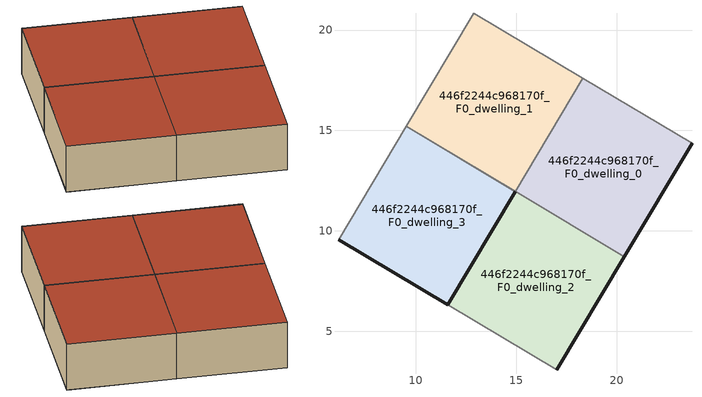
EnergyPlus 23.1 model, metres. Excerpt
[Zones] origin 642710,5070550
446f2244c968170f_F0_dwelling_0
 floor ground (EU_floor_Construction): 20.39,8.72 23.75,14.37 18.32,17.61 14.95,11.96 z0
 wall outside (EU_wall_Construction): 23.75,14.37 20.39,8.72 z0:3
 wall adiabatic (EU_wall_Construction): 18.32,17.61 23.75,14.37 z0:3
 wall to 446f2244c968170f_F0_dwelling_2 (EU_wall_Construction): 20.38,8.72 14.95,11.96 z0:3
 wall to 446f2244c968170f_F0_dwelling_1 (EU_wall_Construction): 14.95,11.96 18.32,17.61 z0:3
 roof outside (EU_roof_Construction): 23.75,14.37 20.39,8.72 14.95,11.96 18.32,17.61 z3
446f2244c968170f_F0_dwelling_1
 floor ground (EU_floor_Construction): 14.95,11.96 18.32,17.61 12.88,20.85 9.52,15.2 z0
 wall adiabatic (EU_wall_Construction): 9.52,15.2 12.88,20.85 18.32,17.61 z0:3
 wall to 446f2244c968170f_F0_dwelling_3 (EU_wall_Construction): 14.95,11.96 9.51,15.2 z0:3
 roof outside (EU_roof_Construction): 18.32,17.61 14.95,11.96 9.52,15.2 12.88,20.85 z3
446f2244c968170f_F0_dwelling_2
 floor ground (EU_floor_Construction): 17.02,3.07 20.39,8.72 14.95,11.96 11.58,6.31 z0
 wall outside (EU_wall_Construction): 20.39,8.72 17.02,3.07 / 11.58,6.31 14.95,11.96 z0:3
 wall adiabatic (EU_wall_Construction): 17.02,3.07 11.58,6.31 z0:3
 roof outside (EU_roof_Construction): 20.39,8.72 17.02,3.07 11.58,6.31 14.95,11.96 z3
446f2244c968170f_F0_dwelling_3
 floor ground (EU_floor_Construction): 11.58,6.31 14.95,11.96 9.52,15.2 6.15,9.55 z0
 wall outside (EU_wall_Construction): 14.95,11.96 11.58,6.31 6.15,9.55 z0:3
 wall adiabatic (EU_wall_Construction): 6.15,9.55 9.52,15.2 z0:3
 roof outside (EU_roof_Construction): 14.95,11.96 11.58,6.31 6.15,9.55 9.52,15.2 z3
[Building]
EU S2 Campaign: North Axis=0; Terrain=City; Solar Distribution=FullExterior
[Site:Location]
Lyon-Bron: Latitude=45.75; Longitude=5; Time Zone=1; Elevation=198
[SizingPeriod:WeatherFileDays]
AnnualSizingPeriod: Begin Month=1; Begin Day of Month=1; End Month=12; End Day of Month=31; Day of Week for Start Day=Monday; Use Weather File Daylight Saving Period=No; Use Weather File Rain and Snow Indicators=No
[MATERIAL]
EU_InternalMass_Material: Roughness=MediumRough; Thickness=0.1; Conductivity=1; Density=1800; Specific Heat=900; Thermal Absorptance=0.9; Solar Absorptance=0.7; Visible Absorptance=0.7
[MATERIAL:NOMASS] Roughness=MediumRough; Thermal Absorptance=0.9; Solar Absorptance=0.7; Visible Absorptance=0.7
Name | Thermal Resistance
EU_wall_NoMass | 0.87146
EU_roof_NoMass | 0.842276
EU_floor_NoMass | 0.496999
[CONSTRUCTION]
EU_wall_Construction: EU_wall_NoMass
EU_roof_Construction: EU_roof_NoMass
EU_floor_Construction: EU_floor_NoMass
EU_InternalMass_Construction: EU_InternalMass_Material
[ZONE] Type=1; Multiplier=1; Ceiling Height=autocalculate; Floor Area=autocalculate; Part of Total Floor Area=Yes
Name | Volume
446f2244c968170f_F0_dwelling_0; 446f2244c968170f_F0_dwelling_1 | 124.846
446f2244c968170f_F0_dwelling_2 | 124.838
446f2244c968170f_F0_dwelling_3 | 124.848
[INTERNALMASS] Construction=EU_InternalMass_Construction; Surface Area=41.6143
Name | Zone or ZoneList
446f2244c968170f_F0_dwelling_0_EU_InternalMass | 446f2244c968170f_F0_dwelling_0
446f2244c968170f_F0_dwelling_1_EU_InternalMass | 446f2244c968170f_F0_dwelling_1
446f2244c968170f_F0_dwelling_2_EU_InternalMass | 446f2244c968170f_F0_dwelling_2
446f2244c968170f_F0_dwelling_3_EU_InternalMass | 446f2244c968170f_F0_dwelling_3
[OTHEREQUIPMENT] Fuel Type=Electricity; Design Level Calculation Method=Watts/Area; Power per Zone Floor Area=1; Fraction Latent=0; Fraction Radiant=0; Fraction Lost=0; Carbon Dioxide Generation Rate=0; EndUse Subcategory=EU_Step8_InternalGains
Name | Zone or ZoneList or Space or SpaceList | Schedule
EU_Step8_InternalGain_446f2244c968170f_F0_dwelling_0_f000 | 446f2244c968170f_F0_dwelling_0 | EU_Step8_GainSchedule_446f2244c968170f_F0_dwelling_0_f000
EU_Step8_InternalGain_446f2244c968170f_F0_dwelling_1_f000 | 446f2244c968170f_F0_dwelling_1 | EU_Step8_GainSchedule_446f2244c968170f_F0_dwelling_1_f000
EU_Step8_InternalGain_446f2244c968170f_F0_dwelling_2_f000 | 446f2244c968170f_F0_dwelling_2 | EU_Step8_GainSchedule_446f2244c968170f_F0_dwelling_2_f000
EU_Step8_InternalGain_446f2244c968170f_F0_dwelling_3_f000 | 446f2244c968170f_F0_dwelling_3 | EU_Step8_GainSchedule_446f2244c968170f_F0_dwelling_3_f000
[ZONEVENTILATION:DESIGNFLOWRATE] Schedule=EU_AlwaysOn; Design Flow Rate Calculation Method=AirChanges/Hour; Air Changes per Hour=0.425; Ventilation Type=Natural; Fan Pressure Rise=0; Fan Total Efficiency=1; Constant Term Coefficient=1; Temperature Term Coefficient=0; Velocity Term Coefficient=0; Velocity Squared Term Coefficient=0; Minimum Indoor Temperature=-100; Maximum Indoor Temperature=100; Delta Temperature=-100; Minimum Outdoor Temperature=-100; Maximum Outdoor Temperature=100; Maximum Wind Speed=40
Name | Zone or ZoneList or Space or SpaceList
EU_ConstantAir_446f2244c968170f_F0_dwelling_0 | 446f2244c968170f_F0_dwelling_0
EU_ConstantAir_446f2244c968170f_F0_dwelling_1 | 446f2244c968170f_F0_dwelling_1
EU_ConstantAir_446f2244c968170f_F0_dwelling_2 | 446f2244c968170f_F0_dwelling_2
EU_ConstantAir_446f2244c968170f_F0_dwelling_3 | 446f2244c968170f_F0_dwelling_3
[HVACTEMPLATE:THERMOSTAT] Constant Heating Setpoint=20; Constant Cooling Setpoint=50
EU_HeatOnly_446f2244c968170f_F0_dwelling_0; EU_HeatOnly_446f2244c968170f_F0_dwelling_1; EU_HeatOnly_446f2244c968170f_F0_dwelling_2; EU_HeatOnly_446f2244c968170f_F0_dwelling_3
[HVACTEMPLATE:ZONE:IDEALLOADSAIRSYSTEM] System Availability Schedule=EU_AlwaysOn; Maximum Heating Supply Air Temperature=50; Minimum Cooling Supply Air Temperature=13; Maximum Heating Supply Air Humidity Ratio=0.0156; Minimum Cooling Supply Air Humidity Ratio=0.0077; Heating Limit=NoLimit; Cooling Limit=NoLimit; Heating Availability Schedule=EU_AlwaysOn; Cooling Availability Schedule=EU_CoolingOff; Dehumidification Control Type=ConstantSensibleHeatRatio; Cooling Sensible Heat Ratio=0.7; Dehumidification Setpoint=60; Humidification Control Type=None; Humidification Setpoint=30; Outdoor Air Method=None; Outdoor Air Flow Rate per Person=0.00944; Outdoor Air Flow Rate per Zone Floor Area=0; Outdoor Air Flow Rate per Zone=0; Demand Controlled Ventilation Type=None; Outdoor Air Economizer Type=NoEconomizer; Heat Recovery Type=None; Sensible Heat Recovery Effectiveness=0.7; Latent Heat Recovery Effectiveness=0.65
Name | Template Thermostat
446f2244c968170f_F0_dwelling_0 | EU_HeatOnly_446f2244c968170f_F0_dwelling_0
446f2244c968170f_F0_dwelling_1 | EU_HeatOnly_446f2244c968170f_F0_dwelling_1
446f2244c968170f_F0_dwelling_2 | EU_HeatOnly_446f2244c968170f_F0_dwelling_2
446f2244c968170f_F0_dwelling_3 | EU_HeatOnly_446f2244c968170f_F0_dwelling_3
[SIZING:ZONE] Zone Cooling Design Supply Air Temperature Input Method=SupplyAirTemperature; Zone Cooling Design Supply Air Temperature=13; Zone Heating Design Supply Air Temperature Input Method=SupplyAirTemperature; Zone Heating Design Supply Air Temperature=50; Zone Cooling Design Supply Air Humidity Ratio=0.008; Zone Heating Design Supply Air Humidity Ratio=0.008; Cooling Design Air Flow Method=DesignDay; Cooling Design Air Flow Rate=0; Cooling Minimum Air Flow per Zone Floor Area=0.000762; Cooling Minimum Air Flow=0; Cooling Minimum Air Flow Fraction=0.2; Heating Design Air Flow Method=DesignDay; Heating Design Air Flow Rate=0; Heating Maximum Air Flow per Zone Floor Area=0.002032; Heating Maximum Air Flow=0.141576; Heating Maximum Air Flow Fraction=0.3; Account for Dedicated Outdoor Air System=No; Dedicated Outdoor Air System Control Strategy=NeutralSupplyAir; Dedicated Outdoor Air Low Setpoint Temperature for Design=autosize; Dedicated Outdoor Air High Setpoint Temperature for Design=autosize; Zone Load Sizing Method=Sensible Load Only No Latent Load; Zone Latent Cooling Design Supply Air Humidity Ratio Input Method=HumidityRatioDifference; Zone Cooling Design Supply Air Humidity Ratio Difference=0.005; Zone Latent Heating Design Supply Air Humidity Ratio Input Method=HumidityRatioDifference; Zone Humidification Design Supply Air Humidity Ratio Difference=0.005
446f2244c968170f_F0_dwelling_0; 446f2244c968170f_F0_dwelling_1; 446f2244c968170f_F0_dwelling_2; 446f2244c968170f_F0_dwelling_3
[SCHEDULE:CONSTANT]
Name | Hourly Value
EU_AlwaysOn | 1
EU_CoolingOff | 0
[SCHEDULE:FILE] Column Number=1; Rows to Skip at Top=0; Number of Hours of Data=8760; Column Separator=Comma; Interpolate to Timestep=No; Minutes per Item=60; Adjust Schedule for Daylight Savings=Yes
Name | File
EU_Step8_GainSchedule_446f2244c968170f_F0_dwelling_0_f000 | ../../schedules/446f2244c968170f/446f2244c968170f_F0_dwelling_0_f000_gain.csv
EU_Step8_GainSchedule_446f2244c968170f_F0_dwelling_1_f000 | ../../schedules/446f2244c968170f/446f2244c968170f_F0_dwelling_1_f000_gain.csv
EU_Step8_GainSchedule_446f2244c968170f_F0_dwelling_2_f000 | ../../schedules/446f2244c968170f/446f2244c968170f_F0_dwelling_2_f000_gain.csv
EU_Step8_GainSchedule_446f2244c968170f_F0_dwelling_3_f000 | ../../schedules/446f2244c968170f/446f2244c968170f_F0_dwelling_3_f000_gain.csv
